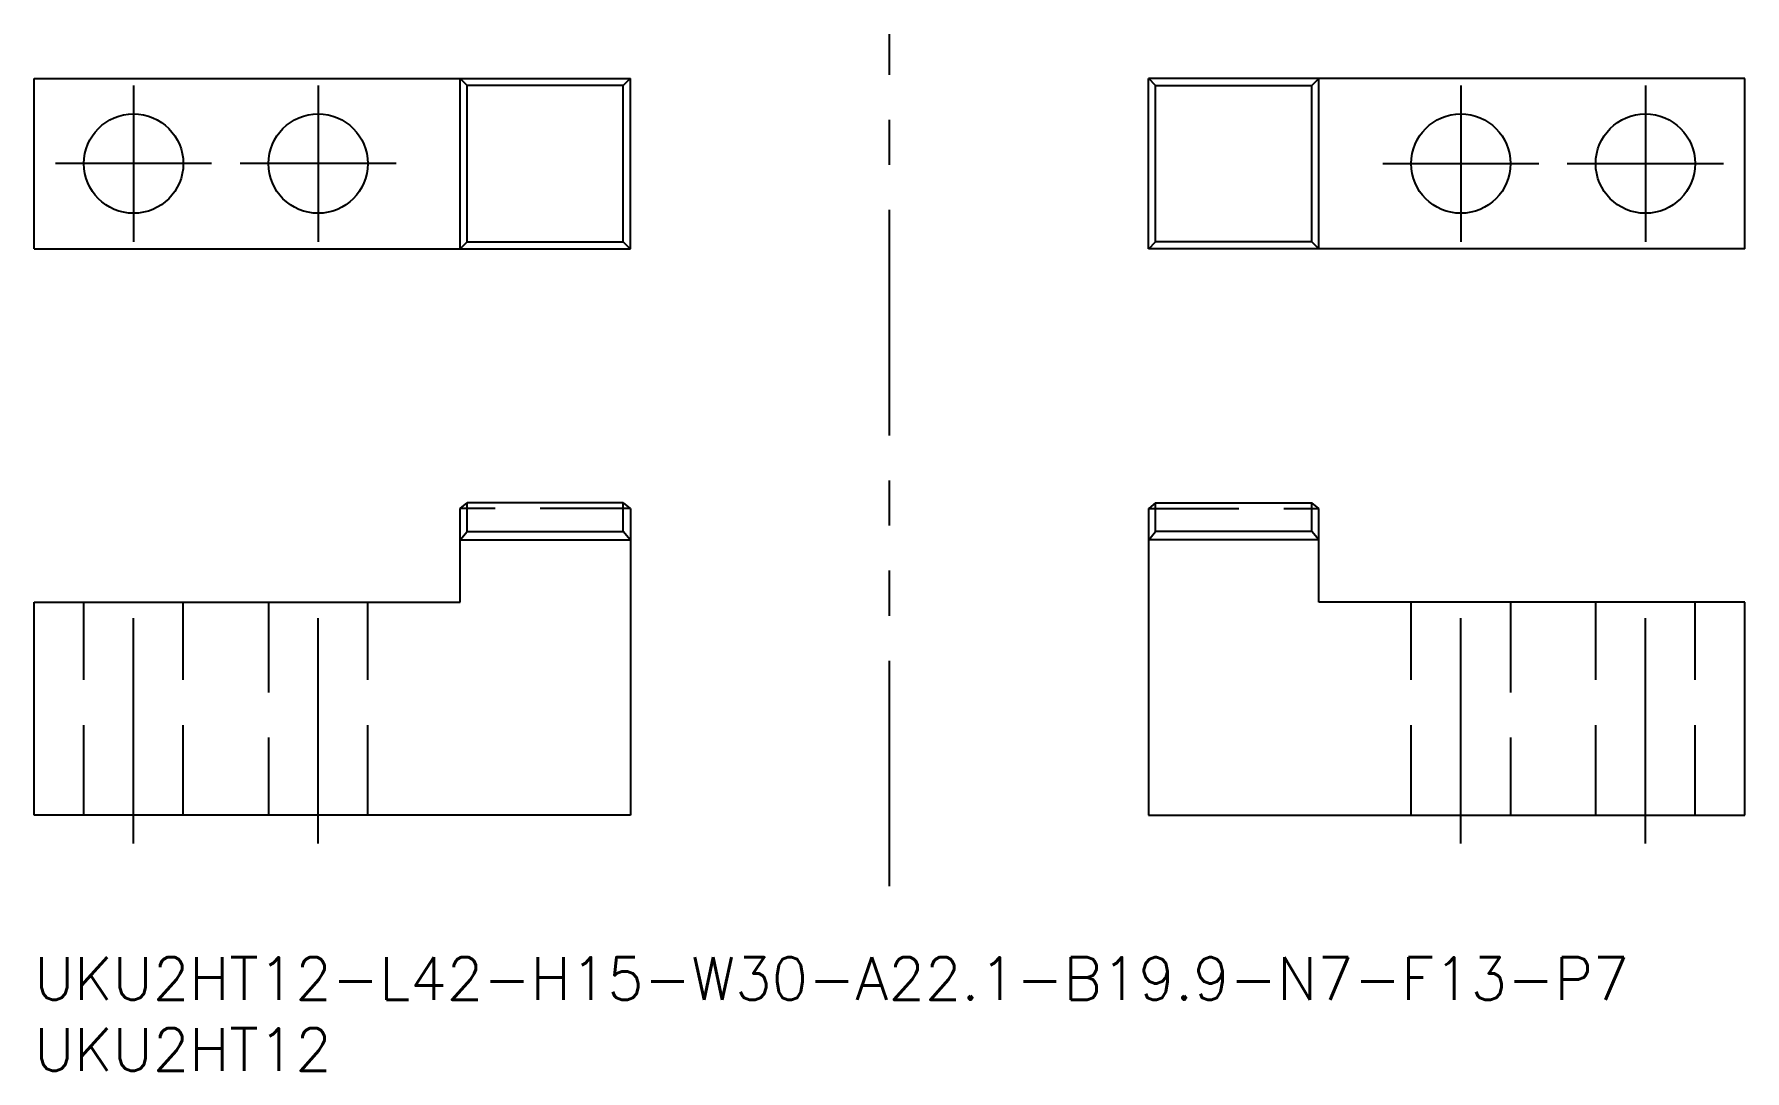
# Model space of a CAD drawing. Extents: x 0 to 121, y -8 to 65.
import ezdxf

# ---------------------------------------------------------------- set-up
doc = ezdxf.new("R2010")
doc.units = 0
doc.header["$LTSCALE"] = 0.5
for name, pattern in [('CENTER', [50.8, 31.75, -6.35, 6.35, -6.35]), ('DASHED', [19.05, 12.7, -6.35]), ('PHANTOM', [63.5, 31.75, -6.35, 6.35, -6.35, 6.35, -6.35])]:
    doc.linetypes.add(name, pattern=pattern)
for name, color, linetype in [('MSM_CENTER', 1, 'CENTER'), ('MSM_CONTINUOUS', 7, 'CONTINUOUS'), ('MSM_DASHED', 4, 'DASHED'), ('MSM_IMAGINARY', 6, 'PHANTOM'), ('MSM_PART_NUMBER', 7, 'CONTINUOUS')]:
    doc.layers.add(name, color=color, linetype=linetype)
doc.styles.get("Standard").update_dxf_attribs({"font": 'txt.shx', "height": 3, "bigfont": 'bigfont.shx'})

msp = doc.modelspace()

# ---------------------------------------------------------------- linework, layer by layer
at = {"layer": 'MSM_CENTER'}
for p, q in [((7, 61.39), (7, 50.39)), ((20, 61.39), (20, 50.39)), ((100.5, 61.39), (100.5, 50.39)), ((113.5, 61.39), (113.5, 50.39)), ((12.5, 55.89), (1.5, 55.89)), ((25.5, 55.89), (14.5, 55.89)), ((95, 55.89), (106, 55.89)), ((108, 55.89), (119, 55.89)), ((7, 8), (7, 27)), ((20, 8), (20, 27)), ((100.5, 8), (100.5, 27)), ((113.5, 8), (113.5, 27))]:
    msp.add_line(p, q, dxfattribs=at)
at = {"layer": 'MSM_CONTINUOUS'}
for p, q in [((0, 49.89), (0, 61.89)), ((0, 61.89), (42, 61.89)), ((30, 49.89), (30, 61.89)), ((30.01, 61.89), (30.5, 61.39)), ((41.5, 61.39), (41.99, 61.89)), ((42, 49.89), (42, 61.89)), ((120.5, 61.89), (78.5, 61.89)), ((78.5, 49.89), (78.5, 61.89)), ((79, 61.39), (78.51, 61.89)), ((90.5, 61.89), (90, 61.39)), ((90.5, 49.89), (90.5, 61.89)), ((120.5, 49.89), (120.5, 61.89)), ((30.5, 50.38), (30.5, 61.39)), ((41.5, 61.39), (30.5, 61.39)), ((41.5, 50.38), (41.5, 61.39)), ((79, 61.39), (90, 61.39)), ((79, 50.38), (79, 61.39)), ((90, 50.38), (90, 61.39)), ((0, 49.89), (42, 49.89)), ((30.01, 49.89), (30.5, 50.38)), ((30.5, 50.38), (41.5, 50.38)), ((41.99, 49.89), (41.5, 50.38)), ((120.5, 49.89), (78.5, 49.89)), ((78.51, 49.89), (79, 50.38)), ((90, 50.38), (79, 50.38)), ((90.5, 49.89), (90, 50.38)), ((30, 31.59), (30.01, 31.6)), ((30, 25), (30, 31.59)), ((30.01, 31.6), (30.5, 32.01)), ((41.5, 32.01), (30.5, 32.01)), ((30.5, 29.99), (30.5, 32.01)), ((41.5, 29.99), (41.5, 32.01)), ((41.5, 32.01), (41.99, 31.6)), ((41.99, 31.6), (42, 31.59)), ((42, 31.59), (42, 10)), ((78.51, 31.6), (78.5, 31.59)), ((78.5, 31.59), (78.5, 10)), ((79, 32.01), (78.51, 31.6)), ((79, 32.01), (90, 32.01)), ((79, 29.99), (79, 32.01)), ((90.5, 31.6), (90, 32.01)), ((90, 29.99), (90, 32.01)), ((90.5, 31.59), (90.5, 31.6)), ((90.5, 25), (90.5, 31.59)), ((30, 29.39), (30.01, 29.4)), ((30.01, 29.4), (30.5, 29.99)), ((30.01, 29.4), (41.99, 29.4)), ((30.5, 29.99), (41.5, 29.99)), ((41.99, 29.4), (41.5, 29.99)), ((41.99, 29.4), (42, 29.39)), ((78.51, 29.4), (78.5, 29.39)), ((78.51, 29.4), (79, 29.99)), ((90.5, 29.4), (78.51, 29.4)), ((90, 29.99), (79, 29.99)), ((90.5, 29.4), (90, 29.99)), ((90.5, 29.39), (90.5, 29.4)), ((0, 10), (0, 25)), ((0, 25), (30, 25)), ((120.5, 25), (90.5, 25)), ((120.5, 10), (120.5, 25)), ((42, 10), (0, 10)), ((78.5, 10), (120.5, 10))]:
    msp.add_line(p, q, dxfattribs=at)
for centre in [(7, 55.89), (20, 55.89), (100.5, 55.89), (113.5, 55.89)]:
    msp.add_circle(centre, 3.5, dxfattribs=at)
at = {"layer": 'MSM_DASHED'}
for p, q in [((41.99, 31.6), (30.01, 31.6)), ((78.51, 31.6), (90.5, 31.6)), ((3.5, 10), (3.5, 25)), ((10.5, 10), (10.5, 25)), ((16.5, 25), (16.5, 10)), ((23.5, 10), (23.5, 25)), ((97, 10), (97, 25)), ((104, 25), (104, 10)), ((110, 10), (110, 25)), ((117, 10), (117, 25))]:
    msp.add_line(p, q, dxfattribs=at)
at = {"layer": 'MSM_IMAGINARY'}
msp.add_line((60.25, 5), (60.25, 65), dxfattribs=at)

# ---------------------------------------------------------------- texts
at = {"layer": 'MSM_PART_NUMBER'}
for s, p in [('UKU2HT12-L42-H15-W30-A22.1-B19.9-N7-F13-P7', (0, -3)), ('UKU2HT12', (0, -8))]:
    msp.add_text(s, height=3, dxfattribs=at).set_placement(p)

doc.saveas('drawing.dxf')
